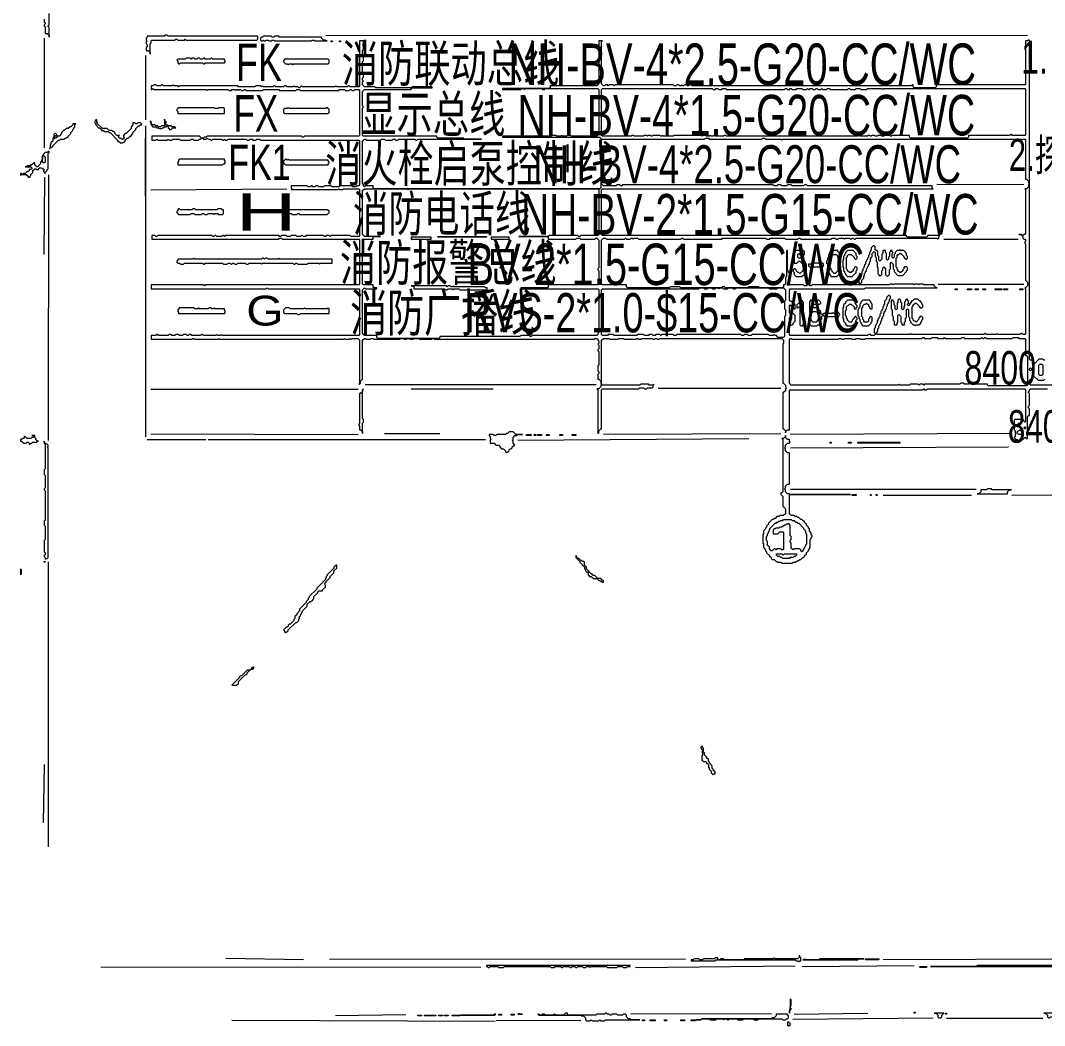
# Model space of a CAD drawing. Extents: x 25 to 4929, y 26 to 3478.
# Drawn here: x 25 to 1100, y 26 to 1080 of the extents above; entities that cross this region are included whole.
import ezdxf

# ---------------------------------------------------------------- set-up
doc = ezdxf.new("R2010")
doc.units = 0
for name, color, linetype, lineweight in [('OCR_TEXT', 6, 'Continuous', 0), ('TRACE_CURVE', 6, 'Continuous', 0), ('TRACE_STRAIGHT', 5, 'Continuous', 0), ('TRACE_TEXT_SYMBOL', 6, 'Continuous', 0)]:
    doc.layers.add(name, color=color, linetype=linetype, lineweight=lineweight)
doc.styles.add('wqy-unicode', font='wqy-unicode.lff')

msp = doc.modelspace()

# ---------------------------------------------------------------- linework, layer by layer
at = {"layer": 'TRACE_CURVE', "color": 6}
for points in [[(384, 991), (384, 1006), (386, 1008), (435, 1008), (435, 1009), (436, 1010), (457, 1010), (457, 1011), (436, 1011), (435, 1010), (398, 1010), (397, 1011), (386, 1011), (384, 1013), (384, 1016), (385, 1017), (384, 1018), (384, 1020), (385, 1021), (385, 1024), (384, 1025), (384, 1037), (385, 1038), (385, 1043), (384, 1044), (384, 1049), (385, 1050), (385, 1054), (384, 1055), (385, 1056), (385, 1059), (381, 1059), (381, 1012), (380, 1011), (371, 1011), (370, 1012), (369, 1012), (368, 1011), (357, 1011), (356, 1012), (355, 1011), (321, 1011), (320, 1012), (318, 1010), (317, 1010), (316, 1011), (313, 1011), (312, 1012), (311, 1011), (305, 1011), (304, 1012), (302, 1012), (301, 1011), (293, 1011), (292, 1012), (291, 1012), (290, 1011), (280, 1011), (279, 1012), (278, 1011), (277, 1012), (272, 1012), (271, 1011), (254, 1011)], [(1094, 725), (1090, 721), (1089, 721), (1086, 724), (1085, 724), (1084, 725), (1084, 1060), (1083, 1060), (1082, 1059), (1080, 1059), (1080, 1014), (1079, 1013), (986, 1013), (986, 1011), (985, 1010), (963, 1010), (962, 1011), (962, 1013), (961, 1013), (960, 1012), (730, 1012), (729, 1013), (727, 1013), (726, 1012), (725, 1012), (724, 1013), (722, 1013), (721, 1012), (720, 1012), (719, 1013), (718, 1012), (717, 1012), (716, 1013), (714, 1013), (713, 1012), (711, 1012), (710, 1013), (649, 1013), (648, 1012), (647, 1013), (643, 1013), (642, 1012), (641, 1013), (639, 1013), (638, 1012), (637, 1012), (635, 1014), (635, 1058), (636, 1059), (632, 1059), (632, 1014), (630, 1012), (629, 1012), (628, 1013), (627, 1012), (581, 1012), (581, 1010), (580, 1009), (531, 1009), (531, 1008), (550, 1008), (551, 1009), (553, 1009), (554, 1008)], [(254, 1011), (253, 1012), (192, 1012), (191, 1011), (190, 1012), (186, 1012), (185, 1013), (184, 1012), (175, 1012), (174, 1013), (173, 1013), (172, 1012), (168, 1012), (167, 1013), (165, 1013), (164, 1012), (162, 1012), (162, 1008), (163, 1008), (164, 1009), (165, 1008), (220, 1008), (221, 1007), (222, 1008), (243, 1008), (244, 1007), (246, 1007), (247, 1008), (250, 1008), (251, 1007), (252, 1008), (253, 1008), (254, 1007), (255, 1008), (256, 1008), (257, 1007), (259, 1007), (260, 1008), (261, 1008), (262, 1007), (279, 1007), (280, 1008), (296, 1008), (297, 1007), (314, 1007), (315, 1008), (318, 1008), (319, 1007), (359, 1007), (360, 1008), (365, 1008), (366, 1007), (370, 1007), (371, 1008), (372, 1008), (373, 1007), (375, 1007), (376, 1008), (380, 1008), (381, 1007), (381, 960), (380, 959), (323, 959), (322, 958)], [(554, 1008), (555, 1009), (572, 1009), (573, 1008), (575, 1008), (576, 1009), (631, 1009), (632, 1008), (632, 961), (630, 959), (603, 959), (602, 960), (599, 960), (598, 959), (594, 959), (593, 960), (592, 959), (588, 959), (587, 960), (583, 960), (582, 959), (531, 959), (531, 958), (633, 958), (634, 957), (634, 905), (633, 904), (396, 904), (395, 905), (395, 907), (387, 907), (386, 906), (385, 907), (385, 908), (384, 909), (384, 954), (386, 956), (387, 956), (388, 955), (403, 955), (404, 956), (407, 956), (408, 955), (415, 955), (416, 956), (418, 956), (419, 955), (421, 955), (422, 956), (439, 956), (440, 955), (441, 955), (442, 956), (509, 956), (491, 956), (490, 957), (463, 957), (462, 958), (462, 959), (385, 959), (384, 960), (384, 989), (385, 990), (384, 991)], [(635, 1008), (636, 1009), (751, 1009), (752, 1008), (754, 1008), (755, 1009), (757, 1009), (758, 1008), (761, 1008), (762, 1009), (765, 1009), (766, 1008), (827, 1008), (828, 1009), (829, 1009), (830, 1008), (832, 1008), (833, 1009), (834, 1009), (835, 1008), (839, 1008), (840, 1009), (845, 1009), (846, 1008), (850, 1008), (851, 1009), (852, 1008), (853, 1008), (854, 1009), (856, 1009), (857, 1008), (859, 1008), (860, 1009), (861, 1009), (862, 1008), (865, 1008), (866, 1009), (867, 1008), (871, 1008), (872, 1009), (874, 1009), (875, 1008), (893, 1008), (894, 1009), (895, 1009), (896, 1008), (901, 1008), (902, 1009), (906, 1009), (907, 1008), (913, 1008), (914, 1009), (929, 1009), (930, 1008), (931, 1009), (1079, 1009), (1080, 1008), (1080, 961), (1079, 960), (1066, 960), (1065, 961), (1064, 961), (1063, 960), (1020, 960)], [(635, 960), (635, 1008)], [(322, 958), (321, 958), (320, 959), (221, 959), (220, 958), (218, 958), (217, 957), (215, 957), (213, 959), (163, 959), (163, 955), (167, 955), (168, 956), (169, 955), (179, 955), (180, 956), (181, 955), (184, 955), (185, 956), (192, 956), (193, 955), (203, 955), (204, 956), (206, 956), (207, 955), (212, 955), (213, 956), (214, 956), (215, 957), (216, 957), (217, 956), (220, 956), (221, 957), (222, 956), (224, 956), (225, 955), (226, 955), (227, 956), (236, 956), (237, 955), (238, 955), (239, 956), (240, 955), (242, 955), (243, 956), (262, 956), (263, 955), (265, 955), (266, 956), (268, 956), (269, 955), (272, 955), (273, 956), (276, 956), (277, 955), (380, 955), (381, 954), (381, 908), (380, 907), (378, 907), (377, 906), (374, 906), (373, 907), (360, 907)], [(1020, 960), (1020, 958), (1019, 957), (959, 957), (958, 958), (958, 960), (940, 960), (939, 959), (938, 959), (937, 960), (932, 960), (931, 959), (929, 959), (928, 960), (925, 960), (924, 959), (922, 959), (921, 960), (919, 960), (918, 959), (917, 959), (916, 960), (915, 960), (914, 959), (906, 959), (905, 960), (904, 959), (766, 959), (765, 960), (764, 960), (763, 959), (754, 959), (753, 960), (752, 959), (750, 959), (749, 960), (748, 959), (745, 959), (744, 960), (741, 960), (740, 959), (739, 960), (711, 960), (710, 959), (700, 959), (699, 960), (698, 959), (697, 959), (696, 960), (689, 960), (688, 959), (687, 959), (686, 960), (684, 960), (683, 959), (682, 960), (680, 960), (679, 959), (669, 959), (668, 960), (667, 960), (666, 959), (636, 959), (635, 960)], [(743, 956), (744, 957), (747, 957), (748, 956), (803, 956), (804, 957), (806, 957), (807, 956), (823, 956), (824, 955), (825, 956), (1079, 956), (1080, 955), (1080, 914), (1081, 914), (1083, 912), (1083, 910), (1084, 909), (1083, 908), (1083, 906), (1081, 904), (1079, 904), (1080, 903), (1080, 857), (1079, 856), (1078, 856), (1077, 855), (1076, 856), (1073, 856), (1075, 856), (1077, 854), (1077, 852), (1078, 851), (1079, 851), (1080, 850), (1080, 849), (1079, 848), (1079, 847), (1080, 846), (1080, 808), (1082, 806), (1082, 805), (1083, 804), (1082, 803), (1082, 802), (1080, 800), (1079, 800), (1080, 799), (1080, 752), (1079, 751), (1077, 751), (1076, 752), (1075, 752), (1074, 751), (1051, 751), (1050, 752), (1049, 751), (1039, 751), (1038, 752), (1037, 752), (1036, 751), (960, 751), (959, 752), (958, 751)], [(883, 851), (884, 852), (889, 852), (890, 851), (891, 852), (895, 852), (896, 851), (897, 851), (898, 852), (899, 852), (900, 851), (901, 851), (902, 852), (987, 852), (988, 851), (989, 852), (989, 854), (990, 855), (977, 855), (977, 854), (976, 853), (956, 853), (955, 854), (955, 855), (636, 855), (635, 856), (635, 903), (636, 904), (983, 904), (982, 905), (982, 907), (851, 907), (850, 908), (848, 908), (847, 907), (835, 907), (834, 908), (830, 908), (829, 907), (824, 907), (823, 908), (820, 908), (819, 907), (816, 907), (815, 908), (657, 908), (656, 907), (655, 907), (654, 908), (651, 908), (650, 907), (637, 907), (635, 909), (635, 955), (636, 956), (743, 956)], [(360, 907), (359, 906), (352, 906), (351, 907), (344, 907), (343, 906), (338, 906), (337, 907), (335, 907), (334, 906), (332, 906), (331, 907), (330, 907), (329, 906), (327, 906), (326, 907), (309, 907), (309, 905), (310, 904), (309, 903), (358, 903), (359, 904), (360, 903), (363, 903), (364, 904), (380, 904), (381, 903), (381, 855), (380, 854), (372, 854), (371, 855), (351, 855), (350, 854), (349, 855), (346, 855), (345, 854), (344, 854), (343, 855), (325, 855), (324, 854), (322, 854), (321, 855), (320, 855), (319, 854), (315, 854), (314, 855), (309, 855), (308, 854), (305, 854), (304, 855), (299, 855), (298, 854), (297, 854), (296, 855), (240, 855), (239, 854), (238, 855), (237, 855), (236, 854), (231, 854), (230, 855), (229, 855), (228, 854), (227, 854)], [(386, 904), (431, 904), (432, 903), (433, 904), (631, 904), (632, 903), (632, 856), (631, 855), (613, 855), (612, 854), (611, 854), (610, 855), (580, 855), (579, 854), (548, 854), (578, 854), (579, 853), (579, 851), (608, 851), (609, 852), (612, 852), (613, 851), (628, 851), (629, 852), (630, 852), (632, 850), (632, 821), (631, 820), (631, 819), (632, 818), (632, 804), (631, 803), (579, 803), (579, 801), (578, 800), (550, 800), (550, 799), (631, 799), (632, 798), (632, 753), (631, 752), (631, 751), (630, 750), (562, 750), (561, 749), (560, 749), (559, 750), (550, 750), (549, 749), (465, 749), (465, 748), (464, 747), (400, 747), (399, 748), (399, 750), (386, 750), (384, 752), (384, 798), (386, 800), (387, 799), (399, 799), (399, 800), (396, 800), (395, 801)], [(395, 801), (395, 803), (385, 803), (384, 804), (384, 850), (385, 851), (395, 851), (395, 853), (396, 854), (403, 854), (386, 854), (384, 856), (384, 902), (386, 904)], [(227, 854), (226, 855), (169, 855), (168, 854), (167, 854), (166, 855), (163, 855), (163, 851), (296, 851), (297, 852), (299, 852), (300, 851), (380, 851), (381, 850), (381, 804), (380, 803), (219, 803), (218, 802), (217, 803), (162, 803), (162, 799), (283, 799), (284, 800), (285, 799), (380, 799), (381, 798), (381, 751), (380, 750), (237, 750), (236, 751), (235, 750), (232, 750), (231, 751), (230, 750), (217, 750), (216, 751), (215, 751), (214, 750), (205, 750), (204, 751), (202, 751), (201, 750), (200, 750), (199, 751), (196, 751), (195, 750), (192, 750), (191, 751), (188, 751), (187, 750), (184, 750), (183, 751), (181, 751), (180, 750), (170, 750), (169, 751), (168, 751), (167, 750), (162, 750), (162, 746), (205, 746), (206, 747), (207, 747), (208, 746)], [(831, 816), (831, 817), (830, 818), (830, 839), (829, 839), (829, 812), (828, 811), (828, 804), (827, 803), (826, 803), (826, 801), (825, 800), (801, 800), (800, 801), (789, 801), (788, 800), (765, 800), (764, 801), (762, 801), (761, 800), (718, 800), (717, 801), (707, 801), (706, 800), (662, 800), (661, 801), (661, 803), (636, 803), (635, 804), (635, 850), (637, 852), (639, 852), (640, 851), (659, 851), (660, 852), (661, 851), (665, 851), (666, 852), (667, 852), (668, 851), (669, 852), (673, 852), (674, 851), (718, 851), (719, 852), (720, 852), (721, 851), (761, 851), (762, 852), (807, 852), (808, 851), (811, 851), (812, 852), (827, 852), (828, 851), (841, 851), (842, 852), (843, 852), (844, 851), (876, 851), (877, 852), (880, 852), (881, 851), (883, 851)], [(921, 750), (918, 750), (917, 751), (915, 751), (914, 750), (833, 750), (832, 751), (832, 759), (834, 761), (835, 761), (836, 762), (836, 763), (838, 765), (838, 771), (836, 773), (833, 773), (832, 774), (832, 781), (833, 782), (834, 781), (834, 780), (835, 779), (835, 778), (838, 778), (838, 782), (836, 784), (836, 785), (835, 785), (834, 786), (833, 786), (832, 787), (832, 798), (833, 799), (911, 799), (912, 800), (987, 800), (986, 800), (984, 802), (984, 803), (973, 803), (972, 804), (969, 804), (968, 803), (967, 804), (964, 804), (963, 803), (962, 804), (942, 804), (941, 803), (940, 804), (938, 804), (937, 803), (856, 803), (855, 802), (854, 802), (853, 803), (851, 803), (850, 802), (848, 802), (847, 803), (833, 803), (832, 804), (832, 815), (831, 816)], [(684, 750), (680, 750), (679, 751), (673, 751), (672, 750), (648, 750), (647, 751), (642, 751), (641, 750), (636, 750), (635, 751), (635, 798), (636, 799), (737, 799)], [(737, 799), (738, 800), (742, 800), (743, 799), (746, 799), (747, 800), (750, 800), (751, 799), (754, 799), (755, 800), (757, 800), (758, 799), (759, 800), (762, 800), (763, 799), (767, 799), (768, 800), (772, 800), (773, 799), (775, 799), (776, 800), (810, 800), (811, 799), (819, 799), (820, 800), (826, 800), (828, 798), (828, 787), (827, 786), (827, 778), (828, 777), (828, 771), (827, 770), (827, 749), (826, 748), (820, 748), (819, 749), (819, 750), (817, 750), (816, 751), (815, 750), (811, 750), (810, 751), (793, 751), (792, 750), (789, 750), (788, 751), (785, 751), (784, 750), (782, 750), (781, 751), (714, 751), (713, 750), (711, 750), (710, 751), (698, 751), (697, 750), (696, 751), (692, 751), (691, 750), (689, 750), (688, 751), (685, 751), (684, 750)], [(958, 751), (924, 751), (923, 752), (924, 753), (924, 754), (925, 755), (925, 757), (926, 758), (926, 760), (927, 761), (927, 762), (928, 763), (928, 765), (929, 766), (929, 768), (930, 769), (930, 770), (931, 771), (931, 773), (932, 774), (932, 775), (933, 776), (933, 777), (934, 778), (934, 780), (935, 781), (935, 783), (936, 784), (936, 785), (937, 786), (937, 788), (938, 789), (938, 791), (937, 792), (936, 792), (934, 790), (934, 788), (932, 786), (932, 783), (931, 782), (931, 781), (930, 780), (930, 778), (929, 777), (929, 776), (928, 775), (928, 773), (927, 772), (927, 770), (926, 769), (926, 768), (925, 767), (925, 766), (924, 765), (924, 763), (923, 762), (923, 761), (922, 760), (922, 758), (921, 757), (921, 753), (922, 752), (922, 751), (921, 750)], [(208, 746), (232, 746), (233, 747), (234, 746), (364, 746), (365, 747), (366, 746), (370, 746), (371, 747), (372, 746), (373, 747), (379, 747), (381, 745), (381, 700), (380, 699), (381, 699), (382, 700), (382, 702), (384, 704), (384, 745), (386, 747), (387, 747), (388, 746), (392, 746), (393, 747), (395, 747), (396, 746), (423, 746), (424, 747), (427, 747), (428, 746), (430, 746), (431, 747), (433, 747), (434, 746), (437, 746), (438, 747), (443, 747), (444, 746), (456, 746), (457, 747), (459, 747), (460, 746), (627, 746), (628, 747), (630, 747), (631, 746), (631, 745), (632, 744), (632, 742), (631, 741), (632, 740), (632, 736), (631, 735), (631, 734), (632, 733), (632, 719), (631, 718), (631, 713), (632, 712), (632, 710), (631, 709), (631, 704), (632, 704)], [(632, 704), (634, 702), (634, 700), (635, 699), (634, 698), (634, 696), (632, 694), (630, 694), (631, 693), (631, 647), (632, 648), (632, 650), (634, 652), (635, 652), (635, 693), (636, 694), (674, 694), (675, 695), (679, 695), (680, 694), (682, 694), (683, 695), (688, 695), (689, 696), (689, 698), (690, 699), (689, 698), (685, 698), (684, 699), (676, 699), (675, 698), (636, 698), (635, 699), (635, 745), (637, 747), (643, 747), (644, 746), (652, 746), (653, 747), (658, 747), (659, 746), (671, 746), (672, 747), (673, 747), (674, 746), (676, 746), (677, 747), (688, 747), (689, 746), (690, 746), (691, 747), (693, 747), (694, 746), (695, 746), (696, 747), (824, 747), (826, 745), (826, 742), (825, 741), (825, 700), (826, 700), (828, 698), (828, 696), (829, 695)], [(971, 747), (972, 748), (973, 748), (974, 747), (981, 747), (982, 748), (987, 748), (988, 747), (994, 747), (995, 748), (996, 747), (1012, 747), (1013, 748), (1015, 748), (1016, 747), (1033, 747), (1034, 748), (1035, 747), (1036, 747), (1037, 748), (1038, 748), (1039, 747), (1066, 747), (1067, 748), (1072, 748), (1073, 747), (1079, 747), (1080, 746), (1080, 729), (1081, 729), (1082, 728), (1082, 698), (1081, 697), (1041, 697), (1040, 698), (1040, 699), (1025, 699), (1024, 700), (1021, 700), (1020, 699), (1016, 699), (1015, 700), (1012, 700), (1011, 699), (974, 699), (973, 698), (972, 699), (969, 699), (968, 698), (967, 699), (959, 699), (958, 698), (948, 698), (947, 699), (946, 698), (834, 698), (832, 700), (832, 746), (833, 747), (834, 747), (835, 746), (883, 746), (884, 747), (886, 747)], [(886, 747), (887, 746), (889, 746), (890, 747), (897, 747), (898, 746), (901, 746), (902, 747), (906, 747), (907, 746), (911, 746), (912, 747), (971, 747)], [(1100, 724), (1099, 724), (1098, 725), (1094, 725)], [(1244, 698), (1085, 698), (1084, 699), (1084, 703), (1085, 704), (1087, 704), (1087, 705), (1089, 707), (1093, 703), (1099, 703), (1100, 704)], [(829, 695), (828, 694), (828, 692), (826, 690), (825, 690), (825, 652), (826, 652), (828, 650), (828, 648), (828, 649), (830, 651), (832, 651), (832, 692), (833, 693), (972, 693), (973, 694), (974, 693), (976, 693), (977, 694), (1079, 694), (1080, 693), (1080, 660), (1079, 659), (1078, 660), (1078, 661), (1077, 662), (1069, 662), (1068, 661), (1068, 651), (1069, 650), (1069, 648), (1070, 647), (1069, 646), (1069, 644), (1068, 643), (1070, 641), (1071, 641), (1072, 640), (1075, 640), (1076, 641), (1077, 641), (1079, 643), (1080, 643), (1081, 642), (1082, 642), (1082, 665), (1083, 666), (1084, 666), (1084, 673), (1083, 674), (1083, 676), (1084, 677), (1084, 689), (1083, 690), (1083, 691), (1084, 692), (1084, 693), (1085, 694), (1103, 694)]]:
    msp.add_lwpolyline(points, dxfattribs=at)
for points in [[(832, 768), (833, 769), (834, 769), (835, 768), (834, 767), (834, 766), (833, 765), (832, 766)], [(1084, 715), (1085, 716), (1086, 715), (1086, 714), (1085, 713), (1084, 714)], [(1094, 719), (1095, 720), (1097, 720), (1098, 719), (1098, 709), (1097, 708), (1095, 708), (1094, 709)], [(1072, 657), (1073, 658), (1074, 658), (1075, 657), (1074, 656), (1073, 656)], [(1073, 650), (1074, 651), (1076, 649), (1076, 647), (1075, 646), (1073, 646), (1071, 648), (1071, 649), (1072, 650)], [(1078, 653), (1079, 654), (1080, 653), (1079, 652)]]:
    msp.add_lwpolyline(points, close=True, dxfattribs=at)
at = {"layer": 'TRACE_STRAIGHT', "color": 5}
for p, q in [((345.6, 1064.6), (1081.9, 1065)), ((50, 1062), (50, 947)), ((156.4, 976.1), (156.5, 1043.6)), ((156.4, 643.6), (156.5, 969.9)), ((156, 957), (156, 896)), ((50, 834.9), (50.4, 916.1)), ((54.3, 639.9), (54.6, 918.6)), ((161.9, 902.7), (304.4, 903.9)), ((986.9, 908.5), (1078.1, 908.7)), ((994, 851), (1072, 851)), ((988.1, 803.7), (1078.1, 803.7)), ((161.9, 693.6), (379.4, 693.6)), ((386.9, 698.6), (629.4, 698.6)), ((435, 694), (521, 694)), ((694.4, 694.6), (823.1, 694.7)), ((161.9, 646.7), (379.4, 646)), ((407, 647), (465, 647)), ((636.9, 646.6), (823.1, 647.2)), ((833.1, 646.4), (1064.4, 647.5)), ((158.1, 640.9), (219.4, 640.8)), ((221.9, 641), (513.1, 640.7)), ((546.9, 640.2), (789.4, 642)), ((833.1, 632.1), (1061.9, 633)), ((833.1, 588.6), (1028.1, 588.6)), ((930.6, 582.6), (1023.1, 582.5)), ((1065.6, 582.6), (1315.6, 583.9)), ((54.3, 213.6), (54.4, 512.4)), ((49.2, 238.6), (50.3, 299.9)), ((109.4, 87.6), (508.1, 87.3)), ((240.6, 96.7), (321.9, 95.4)), ((349.4, 95.6), (723.1, 95.8)), ((670.6, 86.8), (838.1, 88.5)), ((845.6, 88), (963.1, 88.8)), ((930.6, 95.3), (1320.6, 96.7)), ((355.6, 36.5), (429.4, 37.5)), ((665.6, 38.4), (813.1, 38.6)), ((835.6, 32.7), (983.1, 34)), ((836.9, 38), (914.4, 39)), ((996.9, 33.6), (1098.1, 33.6)), ((246.9, 31.7), (523.1, 30.5)), ((524.4, 31.7), (613.1, 31.2))]:
    msp.add_line(p, q, dxfattribs=at)
at = {"layer": 'TRACE_TEXT_SYMBOL', "color": 6}
for points in [[(50, 1082), (50, 1079), (51, 1078), (51, 1077), (50, 1076), (50, 1075), (51, 1074), (51, 1067), (53, 1067), (55, 1065), (55, 1063), (55, 1073), (54, 1074), (54, 1075), (55, 1076), (55, 1088)], [(104, 977), (104, 976), (103, 975), (103, 973), (104, 972), (104, 971), (107, 968), (108, 968), (110, 966), (110, 965), (112, 965), (113, 964), (117, 964), (118, 963), (119, 963), (127, 955), (127, 954), (128, 954), (130, 952), (132, 952), (133, 953), (134, 953), (135, 954), (135, 955), (137, 957), (138, 957), (140, 959), (141, 959), (141, 960), (143, 962), (143, 963), (146, 966), (146, 967), (149, 970), (150, 970), (151, 971), (152, 971), (152, 972), (151, 973), (148, 973), (147, 972), (146, 972), (145, 973), (143, 973), (143, 971), (141, 969), (141, 967), (136, 962), (135, 962), (133, 960), (133, 958), (134, 957), (133, 956), (131, 956), (130, 957), (129, 957), (128, 958), (128, 959), (129, 960), (126, 960), (124, 962), (124, 963), (123, 964), (122, 964)], [(122, 964), (121, 965), (118, 965), (116, 967), (111, 967), (106, 972), (106, 973), (105, 974), (105, 976), (104, 977)], [(920, 844), (918, 842), (918, 840), (917, 839), (917, 838), (916, 837), (916, 835), (915, 834), (915, 832), (914, 831), (914, 830), (913, 829), (913, 828), (912, 827), (912, 825), (911, 824), (911, 823), (910, 822), (910, 821), (909, 820), (909, 818), (908, 817), (908, 815), (907, 814), (907, 813), (906, 812), (906, 810), (905, 809), (905, 805), (907, 805), (908, 806), (908, 808), (910, 810), (910, 812), (911, 813), (911, 815), (912, 816), (912, 817), (913, 818), (913, 820), (914, 821), (914, 822), (915, 823), (915, 824), (916, 825), (916, 827), (917, 828), (917, 830), (918, 831), (918, 832), (919, 833), (919, 836), (921, 838), (922, 837), (922, 833), (923, 832), (923, 828), (924, 827), (924, 822), (925, 821), (925, 815), (926, 814), (926, 813), (928, 813)], [(940, 836), (941, 837), (940, 838), (940, 839), (938, 839), (938, 838), (937, 837), (937, 833), (936, 832), (936, 830), (935, 829), (934, 830), (934, 836), (933, 837), (933, 839), (930, 839), (930, 836), (929, 835), (929, 830), (927, 828), (926, 829), (926, 833), (925, 834), (925, 838), (924, 839), (923, 839), (922, 840), (922, 843), (921, 844), (920, 844)], [(928, 813), (929, 814), (929, 818), (930, 819), (930, 821), (931, 822), (933, 820), (933, 814), (935, 812), (937, 814), (937, 819), (938, 820), (938, 826), (939, 827), (941, 825), (941, 820), (942, 819), (942, 817), (946, 813), (951, 813), (955, 817), (955, 818), (956, 819), (956, 821), (955, 822), (953, 822), (952, 821), (952, 820), (951, 819), (951, 818), (949, 816), (948, 816), (946, 818), (946, 819), (945, 820), (945, 821), (944, 822), (944, 831), (945, 832), (945, 834), (946, 835), (947, 835), (948, 836), (949, 836), (952, 833), (952, 832), (954, 830), (955, 830), (956, 831), (956, 833), (955, 834), (955, 836), (952, 839), (949, 839), (948, 840), (947, 839), (945, 839), (943, 837), (943, 836), (942, 835), (942, 832), (941, 831), (940, 832), (940, 836)], [(854, 787), (854, 786), (853, 785), (853, 774), (854, 773), (855, 773), (857, 775), (860, 775), (862, 773), (862, 772), (863, 771), (863, 768), (862, 767), (862, 766), (860, 764), (857, 764), (855, 766), (855, 767), (854, 768), (852, 768), (852, 764), (853, 763), (853, 762), (855, 760), (861, 760), (862, 761), (863, 761), (865, 763), (865, 766), (866, 767), (866, 770), (867, 771), (868, 771), (869, 770), (884, 770), (884, 771), (885, 772), (884, 773), (884, 774), (882, 774), (881, 773), (879, 773), (878, 774), (877, 773), (872, 773), (871, 774), (870, 774), (869, 773), (868, 773), (867, 772), (866, 772), (865, 773), (865, 775), (863, 777), (863, 778), (862, 779), (858, 779), (856, 781), (858, 783), (864, 783), (865, 784), (865, 785), (863, 787), (861, 787)], [(861, 787), (860, 786), (856, 786), (855, 787), (854, 787)], [(947, 788), (946, 787), (946, 785), (945, 784), (945, 778), (944, 777), (943, 778), (943, 781), (942, 782), (942, 785), (941, 786), (941, 787), (939, 787), (939, 778), (940, 777), (940, 771), (941, 770), (941, 766), (942, 765), (942, 761), (945, 761), (945, 763), (946, 764), (946, 771), (947, 772), (949, 770), (949, 764), (950, 763), (950, 761), (953, 761), (953, 764), (954, 765), (954, 768), (955, 769), (955, 777), (956, 778), (957, 777), (957, 770), (958, 769), (958, 766), (959, 765), (959, 764), (962, 761), (963, 761), (964, 760), (965, 761), (968, 761), (970, 763), (970, 764), (971, 765), (971, 766), (972, 767), (972, 769), (971, 770), (969, 770), (969, 769), (968, 768), (968, 767), (965, 764), (964, 765), (963, 765), (962, 766), (962, 767), (961, 768)], [(961, 768), (961, 780), (962, 781), (962, 782), (964, 784), (965, 784), (969, 780), (969, 779), (971, 779), (972, 780), (972, 782), (971, 783), (971, 784), (970, 785), (970, 786), (969, 786), (967, 788), (963, 788), (961, 786), (960, 786), (960, 785), (958, 783), (957, 784), (957, 786), (956, 787), (956, 788), (955, 788), (954, 787), (954, 786), (953, 785), (953, 781), (952, 780), (952, 778), (951, 777), (950, 778), (950, 784), (949, 785), (949, 787), (948, 788), (947, 788)], [(828, 645), (828, 644), (826, 642), (824, 642), (825, 641), (825, 586), (824, 585), (823, 585), (823, 583), (825, 581), (825, 571), (828, 568), (828, 563), (826, 561), (822, 561), (821, 560), (819, 560), (817, 558), (816, 558), (815, 557), (814, 557), (810, 553), (810, 552), (808, 550), (808, 549), (807, 548), (807, 547), (805, 545), (805, 542), (804, 541), (804, 532), (805, 531), (805, 528), (806, 527), (806, 526), (807, 525), (807, 524), (808, 523), (808, 522), (811, 519), (811, 518), (812, 518), (813, 517), (813, 516), (814, 515), (816, 515), (818, 513), (819, 513), (820, 512), (823, 512), (824, 511), (835, 511), (836, 512), (838, 512), (839, 513), (840, 513), (841, 514), (842, 514), (843, 515), (844, 515), (846, 517), (847, 517), (848, 518), (848, 519)], [(848, 519), (850, 521), (850, 522), (852, 524), (852, 525), (853, 526), (853, 527), (854, 528), (854, 536), (855, 537), (855, 538), (856, 539), (856, 540), (855, 541), (855, 543), (853, 545), (853, 547), (852, 548), (852, 549), (850, 551), (850, 552), (848, 554), (848, 555), (847, 555), (845, 557), (844, 557), (842, 559), (841, 559), (840, 560), (838, 560), (837, 561), (834, 561), (832, 563), (832, 582), (833, 583), (896, 583), (833, 583), (832, 584), (830, 584), (828, 586), (828, 588), (827, 589), (828, 590), (828, 592), (830, 594), (832, 594), (832, 627), (830, 627), (828, 629), (828, 631), (827, 632), (828, 633), (828, 635), (830, 637), (832, 637), (833, 638), (832, 639), (832, 641), (830, 641), (828, 643), (828, 645)], [(813, 524), (811, 526), (811, 528), (809, 530), (809, 534), (808, 535), (808, 539), (809, 540), (809, 542), (810, 543), (810, 544), (811, 545), (811, 546), (812, 547), (812, 548), (817, 553), (818, 553), (819, 554), (820, 554), (821, 555), (822, 555), (823, 556), (825, 556)], [(825, 556), (826, 557), (834, 557), (835, 556), (837, 556), (839, 554), (840, 554), (841, 553), (842, 553), (847, 548), (847, 547), (849, 545), (849, 543), (850, 542), (850, 531), (849, 530), (849, 529), (848, 528), (848, 527), (847, 526), (847, 525), (845, 523), (844, 524), (844, 525), (843, 526), (837, 526), (836, 525), (834, 527), (834, 532), (833, 533), (833, 535), (834, 536), (834, 539), (833, 540), (833, 551), (831, 553), (830, 552), (829, 552), (828, 551), (827, 551), (826, 550), (825, 550), (824, 549), (822, 549), (821, 548), (818, 548), (817, 547), (816, 547), (815, 546), (815, 542), (820, 542), (822, 544), (825, 544), (826, 543), (826, 526), (825, 525), (824, 525), (823, 526), (819, 526), (818, 525), (817, 526), (816, 526), (814, 524), (813, 524)], [(356, 509), (354, 507), (354, 506), (347, 499), (347, 498), (346, 497), (346, 496), (345, 495), (345, 494), (336, 485), (336, 484), (328, 476), (328, 475), (327, 474), (327, 473), (325, 471), (325, 470), (318, 463), (318, 461), (315, 458), (315, 457), (313, 455), (313, 453), (312, 452), (312, 451), (308, 447), (307, 447), (306, 446), (306, 445), (305, 444), (304, 444), (301, 441), (302, 440), (302, 439), (303, 438), (304, 439), (305, 439), (306, 440), (306, 441), (314, 449), (315, 449), (317, 451), (317, 452), (318, 453), (318, 455), (319, 456), (319, 457), (320, 458), (320, 459), (321, 460), (321, 461), (326, 466), (326, 468), (329, 471), (330, 471), (331, 472), (332, 472), (332, 473), (333, 474), (333, 476), (337, 480), (337, 481), (338, 482), (342, 482)], [(342, 482), (342, 483), (345, 486), (345, 488), (344, 489), (346, 491), (346, 492), (350, 496), (350, 497), (354, 501), (354, 503), (357, 506), (357, 509), (356, 509)]]:
    msp.add_lwpolyline(points, dxfattribs=at)
for points in [[(177, 1065), (176, 1064), (158, 1064), (158, 1063), (157, 1062), (157, 1060), (158, 1059), (157, 1058), (157, 1056), (158, 1055), (158, 1053), (157, 1052), (157, 1049), (159, 1049), (161, 1047), (161, 1045), (161, 1056), (162, 1057), (162, 1059), (163, 1060), (187, 1060), (188, 1061), (189, 1061), (190, 1060), (197, 1060), (198, 1061), (199, 1060), (273, 1060), (274, 1061), (274, 1064), (180, 1064), (179, 1065)], [(280, 1064), (279, 1063), (278, 1063), (277, 1062), (277, 1060), (278, 1059), (279, 1059), (280, 1060), (281, 1059), (282, 1059), (283, 1060), (285, 1060), (286, 1059), (288, 1059), (289, 1060), (291, 1060), (292, 1059), (330, 1059), (331, 1060), (333, 1060), (334, 1059), (347, 1059), (346, 1059), (345, 1060), (343, 1060), (341, 1062), (341, 1063), (297, 1063), (296, 1064), (292, 1064), (291, 1063), (289, 1063), (288, 1064)], [(351, 1059), (352, 1059), (352, 1058), (351, 1058)], [(360, 1059), (361, 1059), (361, 1058), (360, 1058)], [(199, 1041), (198, 1040), (190, 1040), (189, 1039), (190, 1038), (190, 1036), (191, 1035), (192, 1035), (193, 1036), (216, 1036), (217, 1035), (218, 1035), (219, 1036), (239, 1036), (240, 1037), (240, 1038), (239, 1039), (239, 1040), (227, 1040), (226, 1041), (225, 1041), (224, 1040), (219, 1040), (218, 1041), (217, 1041), (216, 1040), (214, 1040), (213, 1041), (211, 1041), (210, 1040), (208, 1040), (207, 1041), (205, 1041), (204, 1040), (203, 1041)], [(302, 1040), (302, 1039), (301, 1038), (301, 1037), (303, 1035), (305, 1035), (306, 1034), (307, 1035), (310, 1035), (311, 1034), (312, 1035), (348, 1035), (349, 1036), (349, 1039), (348, 1040)], [(190, 989), (190, 988), (189, 987), (189, 986), (190, 985), (190, 983), (239, 983), (239, 988), (238, 989), (233, 989), (232, 988), (229, 988), (228, 989)], [(306, 989), (305, 988), (302, 988), (301, 987), (301, 984), (302, 983), (348, 983), (349, 984), (349, 987), (347, 989), (346, 989), (345, 988), (307, 988)], [(80, 972), (80, 971), (78, 969), (77, 969), (75, 967), (73, 967), (71, 965), (70, 965), (68, 963), (68, 962), (67, 961), (67, 960), (66, 959), (64, 959), (63, 960), (63, 961), (62, 962), (61, 962), (60, 961), (60, 958), (59, 957), (59, 954), (57, 952), (57, 951), (56, 950), (56, 947), (55, 946), (56, 947), (57, 947), (58, 948), (59, 948), (59, 949), (65, 955), (66, 955), (67, 956), (71, 956), (72, 957), (73, 957), (74, 958), (75, 958), (75, 959), (78, 962), (78, 963), (80, 965), (80, 966), (81, 967), (81, 968), (82, 969), (82, 971), (83, 972)], [(176, 977), (176, 972), (177, 971), (176, 970), (173, 970), (172, 969), (170, 969), (169, 970), (167, 970), (166, 971), (163, 971), (162, 972), (162, 974), (161, 975), (161, 974), (162, 973), (162, 971), (164, 969), (167, 969), (168, 968), (170, 968), (171, 967), (173, 967), (174, 968), (175, 968), (176, 969), (178, 969), (179, 970), (180, 969), (180, 968), (181, 967), (181, 966), (183, 966), (185, 968), (188, 968), (187, 969), (184, 969), (183, 970), (180, 970), (179, 971), (178, 971), (177, 972), (178, 973), (178, 974), (176, 976)], [(59, 957), (60, 958), (61, 957), (60, 956)], [(61, 959), (62, 960), (63, 960), (64, 959), (62, 957), (61, 958)], [(54, 943), (53, 942), (51, 942), (48, 939), (48, 935), (47, 934), (47, 933), (46, 932), (46, 930), (43, 927), (42, 927), (40, 929), (40, 931), (39, 931), (37, 929), (36, 929), (35, 928), (32, 928), (31, 927), (30, 927), (36, 927), (37, 926), (37, 925), (36, 924), (34, 924), (34, 923), (33, 922), (32, 922), (30, 920), (28, 920), (27, 919), (26, 920), (25, 920), (25, 918), (26, 919), (31, 919), (33, 917), (33, 916), (35, 916), (35, 917), (36, 918), (36, 919), (38, 921), (38, 923), (40, 925), (41, 925), (42, 924), (44, 924), (44, 925), (45, 926), (47, 926), (48, 925), (49, 925), (50, 924), (49, 923), (49, 922), (51, 920), (51, 921), (53, 923), (53, 924), (54, 925), (54, 941), (55, 942), (55, 943)], [(48, 938), (49, 939), (51, 937), (51, 932), (50, 931), (49, 931), (48, 932)], [(192, 935), (191, 934), (191, 933), (190, 932), (190, 929), (237, 929), (238, 930), (239, 930), (240, 931), (240, 933), (239, 934), (239, 935)], [(303, 935), (301, 933), (301, 930), (302, 930), (303, 929), (348, 929), (348, 930), (349, 931), (349, 932), (348, 933), (348, 934), (307, 934), (306, 935), (305, 934), (304, 935)], [(191, 883), (190, 882), (190, 881), (189, 880), (189, 879), (191, 877), (203, 877), (204, 878), (207, 878), (208, 877), (215, 877), (216, 878), (217, 878), (218, 877), (221, 877), (222, 878), (227, 878), (228, 877), (229, 878), (232, 878), (233, 877), (237, 877), (238, 878), (238, 882), (237, 882), (236, 883), (232, 883), (231, 882), (209, 882), (208, 883), (206, 883), (205, 882), (193, 882), (192, 883)], [(303, 883), (301, 881), (301, 879), (302, 878), (309, 878), (310, 877), (315, 877), (316, 878), (317, 878), (318, 877), (347, 877), (349, 879), (349, 881), (348, 881), (347, 882), (305, 882), (304, 883)], [(435, 853), (435, 851), (451, 851), (452, 850), (453, 851), (456, 851), (456, 853)], [(463, 854), (514, 854), (514, 853), (463, 853)], [(519, 853), (519, 851), (538, 851), (538, 853)], [(838, 839), (838, 838), (837, 837), (837, 826), (840, 826), (842, 828), (843, 828), (846, 825), (846, 823), (847, 822), (847, 820), (846, 819), (846, 818), (843, 815), (842, 816), (841, 816), (839, 818), (839, 819), (838, 820), (837, 820), (836, 819), (836, 817), (837, 816), (837, 814), (839, 812), (845, 812), (846, 813), (847, 813), (848, 814), (848, 816), (850, 818), (850, 825), (849, 826), (849, 827), (847, 829), (847, 830), (846, 831), (842, 831), (841, 832), (841, 835), (842, 836), (843, 835), (848, 835), (848, 838), (847, 839)], [(877, 839), (876, 838), (875, 838), (874, 837), (874, 836), (873, 835), (873, 832), (872, 831), (872, 829), (871, 828), (871, 826), (872, 825), (872, 820), (873, 819), (873, 816), (874, 815), (874, 814), (876, 812), (882, 812), (886, 816), (886, 821), (884, 821), (883, 820), (883, 818), (880, 815), (879, 815), (877, 817), (877, 818), (876, 819), (876, 820), (875, 821), (875, 831), (877, 833), (877, 834), (878, 835), (881, 835), (883, 833), (883, 831), (884, 830), (885, 830), (886, 831), (886, 835), (883, 838), (883, 839)], [(893, 839), (891, 837), (891, 836), (890, 835), (890, 834), (889, 833), (889, 830), (888, 829), (888, 822), (889, 821), (889, 818), (890, 817), (890, 816), (891, 815), (891, 814), (893, 812), (898, 812), (902, 816), (902, 818), (903, 819), (903, 821), (902, 822), (901, 822), (900, 821), (900, 820), (899, 819), (899, 818), (897, 816), (895, 816), (893, 818), (893, 819), (892, 820), (892, 832), (893, 833), (893, 834), (894, 835), (897, 835), (900, 832), (900, 831), (901, 830), (902, 830), (903, 831), (903, 833), (902, 834), (902, 836), (899, 839)], [(207, 831), (206, 830), (190, 830), (190, 829), (189, 828), (189, 827), (190, 826), (192, 826), (193, 825), (196, 825), (197, 826), (216, 826), (217, 825), (218, 825), (219, 826), (237, 826), (238, 825), (242, 825), (243, 826), (245, 826), (246, 825), (247, 825), (248, 826), (249, 826), (250, 825), (252, 825), (253, 826), (261, 826), (262, 825), (264, 825), (265, 826), (277, 826), (278, 825), (279, 826), (311, 826), (312, 825), (313, 825), (314, 826), (315, 826), (316, 825), (326, 825), (327, 826), (338, 826), (339, 825), (340, 826), (352, 826), (352, 830), (297, 830), (296, 831), (295, 830), (285, 830), (284, 831), (282, 831), (281, 830), (280, 831), (279, 831), (278, 830), (208, 830)], [(856, 826), (855, 825), (852, 825), (852, 823), (853, 822), (867, 822), (868, 823), (868, 825), (867, 826)], [(435, 802), (437, 802), (438, 801), (438, 799), (470, 799), (471, 798), (473, 798), (474, 799), (478, 799), (479, 798), (480, 799), (485, 799), (486, 798), (515, 798), (515, 800), (513, 800), (512, 801), (480, 801), (479, 802), (478, 801), (477, 801), (476, 802), (474, 802), (473, 801), (472, 802)], [(1006, 799), (1008, 799), (1008, 798), (1006, 798)], [(1019, 799), (1023, 799), (1023, 798), (1019, 798)], [(1027, 799), (1030, 799), (1030, 798), (1027, 798)], [(1035, 799), (1038, 799), (1038, 798), (1035, 798)], [(1048, 799), (1055, 799), (1055, 798), (1048, 798)], [(1057, 799), (1061, 799), (1061, 798), (1057, 798)], [(1074, 799), (1077, 799), (1077, 798), (1074, 798)], [(845, 787), (844, 786), (843, 786), (843, 785), (840, 782), (840, 779), (841, 779), (842, 780), (843, 779), (843, 761), (844, 760), (846, 760), (846, 761), (847, 762), (847, 785)], [(893, 787), (891, 785), (891, 784), (889, 782), (889, 780), (888, 779), (888, 768), (889, 767), (889, 765), (891, 763), (891, 762), (893, 760), (898, 760), (899, 761), (900, 761), (900, 762), (902, 764), (902, 766), (903, 767), (903, 768), (902, 769), (902, 770), (901, 770), (900, 769), (900, 768), (898, 766), (898, 765), (897, 764), (895, 764), (893, 766), (893, 767), (892, 768), (892, 770), (891, 771), (891, 776), (892, 777), (892, 780), (895, 783), (897, 783), (900, 780), (900, 778), (902, 778), (902, 779), (903, 780), (903, 781), (902, 782), (902, 783), (901, 784), (901, 785), (899, 787)], [(909, 787), (907, 785), (907, 784), (906, 783), (906, 780), (905, 779), (905, 778), (904, 777), (904, 771), (905, 770), (905, 768), (906, 767), (906, 765), (907, 764), (907, 763), (908, 762), (908, 761), (909, 760), (915, 760), (918, 763), (918, 764), (919, 765), (919, 769), (918, 770), (917, 770), (916, 769), (916, 768), (915, 767), (915, 765), (914, 764), (911, 764), (910, 765), (910, 766), (909, 767), (909, 769), (908, 770), (908, 779), (909, 780), (909, 781), (911, 783), (912, 783), (913, 784), (915, 782), (915, 781), (916, 780), (916, 779), (917, 778), (919, 778), (919, 783), (918, 784), (918, 785), (916, 787)], [(192, 779), (190, 777), (190, 775), (191, 774), (191, 773), (239, 773), (240, 774), (240, 776), (239, 777), (239, 778), (229, 778), (228, 779), (227, 778), (226, 778), (225, 779), (223, 779), (222, 778), (213, 778), (212, 779), (211, 778), (208, 778), (207, 779)], [(303, 779), (301, 777), (301, 774), (302, 773), (315, 773), (316, 772), (318, 772), (319, 773), (349, 773), (349, 778), (348, 779), (347, 778), (324, 778), (323, 779), (322, 778), (308, 778), (307, 779)], [(956, 783), (957, 784), (958, 783), (958, 782), (957, 781), (956, 782)], [(385, 694), (384, 693), (384, 691), (382, 689), (381, 689), (381, 658), (380, 657), (380, 656), (381, 655), (381, 651), (382, 651), (384, 649), (384, 647), (384, 658), (385, 659), (385, 662), (384, 663), (384, 693)], [(37, 645), (38, 645), (39, 644), (38, 643), (37, 643), (36, 642), (32, 642), (30, 644), (29, 644), (29, 643), (28, 642), (27, 642), (26, 641), (25, 641), (25, 639), (26, 639), (28, 637), (31, 637), (32, 638), (33, 638), (34, 637), (34, 636), (35, 636), (36, 637), (37, 637), (38, 638), (42, 638), (43, 639), (44, 639), (43, 639), (41, 641), (41, 642), (40, 643), (40, 645)], [(538, 649), (536, 647), (535, 647), (534, 646), (525, 646), (524, 645), (522, 645), (521, 646), (517, 646), (517, 645), (518, 644), (518, 642), (519, 641), (518, 640), (518, 637), (522, 637), (524, 635), (527, 635), (528, 634), (528, 633), (530, 631), (532, 631), (534, 629), (534, 628), (535, 627), (536, 628), (537, 628), (538, 629), (538, 630), (539, 631), (540, 631), (541, 632), (541, 633), (543, 635), (544, 635), (542, 637), (542, 639), (541, 640), (542, 641), (542, 643), (544, 645), (546, 645), (547, 646), (552, 646), (545, 646), (542, 649)], [(556, 646), (561, 646), (561, 645), (556, 645)], [(564, 646), (566, 646), (566, 645), (564, 645)], [(568, 646), (572, 646), (572, 645), (568, 645)], [(577, 646), (580, 646), (580, 645), (577, 645)], [(591, 646), (594, 646), (594, 645), (591, 645)], [(604, 646), (608, 646), (608, 645), (604, 645)], [(50, 639), (50, 637), (51, 636), (51, 610), (50, 609), (50, 604), (51, 603), (51, 590), (50, 589), (50, 588), (51, 587), (51, 556), (50, 555), (50, 551), (51, 550), (51, 536), (50, 535), (50, 523), (51, 522), (51, 520), (50, 519), (50, 518), (51, 517), (51, 515), (52, 516), (53, 516), (54, 517), (54, 632), (53, 633), (54, 634), (54, 635), (53, 636), (52, 636), (50, 638)], [(875, 638), (876, 638), (876, 637), (875, 637)], [(894, 638), (897, 638), (897, 637), (894, 637)], [(904, 638), (948, 638), (948, 637), (904, 637)], [(898, 583), (902, 583), (902, 582), (898, 582)], [(917, 583), (918, 583), (918, 582), (917, 582)], [(923, 583), (924, 583), (924, 582), (923, 582)], [(1040, 589), (1039, 588), (1033, 588), (1033, 586), (1031, 584), (1029, 584), (1061, 584), (1061, 586), (1063, 588), (1065, 588), (1045, 588), (1044, 589)], [(608, 519), (608, 517), (612, 513), (612, 512), (617, 507), (617, 505), (618, 504), (618, 503), (619, 502), (620, 502), (621, 501), (621, 499), (622, 498), (622, 497), (624, 497), (626, 495), (630, 495), (632, 493), (633, 493), (634, 492), (635, 492), (636, 491), (637, 491), (637, 493), (636, 493), (634, 495), (631, 495), (628, 498), (626, 498), (625, 499), (625, 500), (624, 500), (619, 505), (619, 507), (617, 509), (617, 512), (616, 513), (615, 513), (614, 514), (613, 514), (611, 516), (610, 516), (609, 517), (609, 518)], [(818, 520), (819, 521), (824, 521), (825, 520), (826, 520), (827, 521), (839, 521), (840, 520), (838, 518), (837, 518), (836, 517), (833, 517), (832, 516), (825, 516), (824, 517), (823, 517), (822, 518), (820, 518)], [(50, 513), (51, 513), (51, 512), (50, 512)], [(25, 505), (25, 499), (26, 500), (26, 504)], [(269, 402), (268, 401), (267, 401), (267, 400), (266, 399), (263, 399), (257, 393), (256, 393), (255, 392), (255, 391), (247, 383), (252, 383), (253, 384), (254, 384), (254, 387), (261, 394), (262, 394), (263, 395), (263, 396), (267, 400), (269, 400), (270, 401), (270, 402)], [(740, 319), (739, 318), (739, 317), (741, 315), (741, 314), (740, 313), (741, 312), (741, 310), (740, 309), (740, 304), (741, 304), (742, 303), (744, 303), (745, 302), (745, 301), (746, 301), (747, 300), (747, 297), (748, 296), (748, 295), (750, 293), (750, 291), (752, 289), (753, 290), (754, 290), (754, 292), (752, 294), (752, 295), (751, 296), (751, 298), (750, 299), (750, 300), (748, 302), (748, 303), (747, 304), (747, 305), (745, 307), (745, 308), (743, 310), (743, 312), (742, 313), (742, 317), (741, 318), (741, 319)], [(842, 99), (843, 98), (841, 96), (817, 96), (816, 97), (815, 96), (785, 96), (784, 95), (764, 95), (763, 96), (760, 96), (759, 95), (758, 95), (757, 96), (757, 97), (754, 97), (753, 96), (742, 96), (741, 95), (738, 95), (737, 96), (732, 96), (731, 95), (729, 95), (729, 94), (754, 94), (755, 95), (838, 95), (839, 94), (841, 94), (842, 93), (843, 94), (844, 94), (844, 97), (843, 98), (843, 99)], [(514, 89), (514, 88), (515, 88), (516, 87), (517, 87), (518, 88), (526, 88), (527, 87), (532, 87), (533, 88), (581, 88), (582, 87), (585, 87), (586, 88), (592, 88), (593, 87), (594, 87), (595, 88), (601, 88), (602, 87), (603, 87), (604, 88), (607, 88), (608, 87), (609, 87), (610, 88), (615, 88), (616, 87), (618, 87), (619, 88), (622, 88), (623, 87), (624, 88), (640, 88), (641, 87), (651, 87), (652, 88), (657, 88), (658, 87), (661, 87), (662, 88), (665, 88), (665, 89)], [(848, 96), (847, 95), (846, 95), (904, 95), (905, 96), (910, 96), (864, 96), (863, 95), (849, 95)], [(912, 96), (926, 96), (926, 95), (912, 95)], [(969, 88), (976, 88), (976, 87), (969, 87)], [(1029, 89), (1028, 88), (980, 88), (1109, 88), (1110, 87), (1112, 87), (1113, 88), (1116, 88), (1117, 87), (1118, 87), (1119, 88), (1178, 88), (1179, 89), (1183, 89), (1184, 88), (1185, 88), (1184, 89)], [(833, 54), (833, 44), (832, 43), (832, 39), (832, 41), (834, 43), (834, 44), (833, 45), (833, 46), (834, 47), (834, 53)], [(442, 37), (446, 37), (446, 36), (442, 36)], [(449, 37), (461, 37), (461, 36), (449, 36)], [(464, 37), (468, 37), (468, 36), (464, 36)], [(470, 37), (474, 37), (474, 36), (470, 36)], [(478, 37), (486, 37), (486, 36), (478, 36)], [(522, 38), (521, 37), (487, 37), (523, 37), (524, 38)], [(527, 38), (530, 38), (530, 37), (527, 37)], [(540, 38), (543, 38), (543, 37), (540, 37)], [(548, 39), (547, 38), (552, 38), (549, 38)], [(597, 39), (595, 37), (587, 37), (586, 38), (585, 38), (584, 37), (576, 37), (575, 38), (573, 38), (572, 37), (570, 37), (569, 38), (568, 38), (569, 37), (613, 37), (614, 36), (616, 36), (618, 34), (618, 32), (619, 31), (623, 31), (624, 32), (625, 31), (632, 31), (633, 32), (634, 31), (638, 31), (639, 32), (675, 32), (666, 32), (665, 33), (663, 33), (661, 35), (661, 37), (660, 38), (658, 38), (657, 37), (652, 37), (651, 38), (646, 38), (645, 37), (644, 37), (643, 38), (641, 38), (640, 39), (639, 39), (638, 38), (630, 38), (629, 37), (600, 37), (599, 38), (599, 39)], [(818, 38), (818, 36), (816, 34), (814, 34), (813, 33), (740, 33), (739, 32), (734, 32), (739, 32), (740, 33), (748, 33), (749, 32), (755, 32), (756, 33), (762, 33), (763, 32), (764, 33), (766, 33), (767, 32), (768, 32), (769, 33), (777, 33), (778, 32), (783, 32), (784, 33), (794, 33), (795, 32), (799, 32), (800, 33), (824, 33), (825, 32), (828, 32), (829, 33), (830, 33), (831, 34), (831, 36), (830, 37), (830, 38)], [(963, 40), (964, 40), (964, 39), (963, 39)], [(984, 39), (986, 39), (988, 37), (988, 35), (989, 34), (991, 34), (992, 35), (992, 37), (994, 39)], [(996, 39), (997, 39), (997, 38), (996, 38)], [(1099, 39), (1101, 39), (1103, 37), (1103, 35), (1104, 34), (1105, 34), (1106, 35), (1111, 35), (1112, 34), (1113, 35), (1114, 34), (1132, 34), (1131, 34), (1130, 35), (1128, 35), (1126, 37), (1126, 39)], [(678, 32), (680, 32), (680, 31), (678, 31)], [(686, 32), (691, 32), (691, 31), (686, 31)], [(701, 32), (703, 32), (703, 31), (701, 31)], [(718, 32), (722, 32), (722, 31), (718, 31)], [(729, 32), (733, 32), (733, 31), (729, 31)], [(831, 30), (830, 29), (830, 26), (833, 26), (833, 28)]]:
    msp.add_lwpolyline(points, close=True, dxfattribs=at)

# ---------------------------------------------------------------- texts
at = {"layer": 'OCR_TEXT', "color": 6, "style": 'wqy-unicode'}
for s, height, width, p in [('1. 火灾自动报警系统的设备安装应按照', 34.495, 0.72, (1075.5, 1024.7)), ('FK', 39.17, 0.72, (251.2, 1017)), ('消防联动总线', 38.75, 0.72, (362.2, 1016.1)), ('NH-BV-4*2.5-G20-CC/WC', 43.474, 0.72, (537.2, 1012.9)), ('FX', 38.17, 0.72, (248.6, 964)), ('显示总线', 38.75, 0.72, (381.7, 963.1)), ('NH-BV-4*1.5-G20-CC/WC', 42.549, 0.72, (546.7, 959.9)), ('2.探测器安装位置若与灯具或其他设备的安装', 33.711, 0.72, (1062.4, 922.6)), ('FK1', 37.17, 0.72, (243.1, 913)), ('消火栓启泵控制线', 38.58, 0.72, (344.9, 911.1)), ('NH-BV-4*2.5-G20-CC/WC', 39.774, 0.72, (563.2, 909.8)), ('H', 39.2, 1.680098, (251, 860)), ('消防电话线', 37.96, 0.72, (373.8, 859)), ('NH-BV-2*1.5-G15-CC/WC', 42.549, 0.72, (550.3, 855.9)), ('消防报警总线', 38.58, 0.72, (360.3, 807.3)), ('BV-2*1.5-G15-CC/WC', 43.474, 0.72, (494.1, 802.9)), ('消防广播线', 39.54, 0.72, (371, 754.2)), ('RVS-2*1.0-$15-CC/WC', 41.188, 0.72, (491.6, 753.3)), ('G', 31.3, 1.201221, (262, 760.4)), ('8400', 35.14, 0.72, (1015.7, 698.5)), ('8400', 34.16, 0.72, (1061.4, 637.5))]:
    msp.add_text(s, height=height, dxfattribs=dict(at, width=width)).set_placement(p)

doc.saveas('drawing.dxf')
